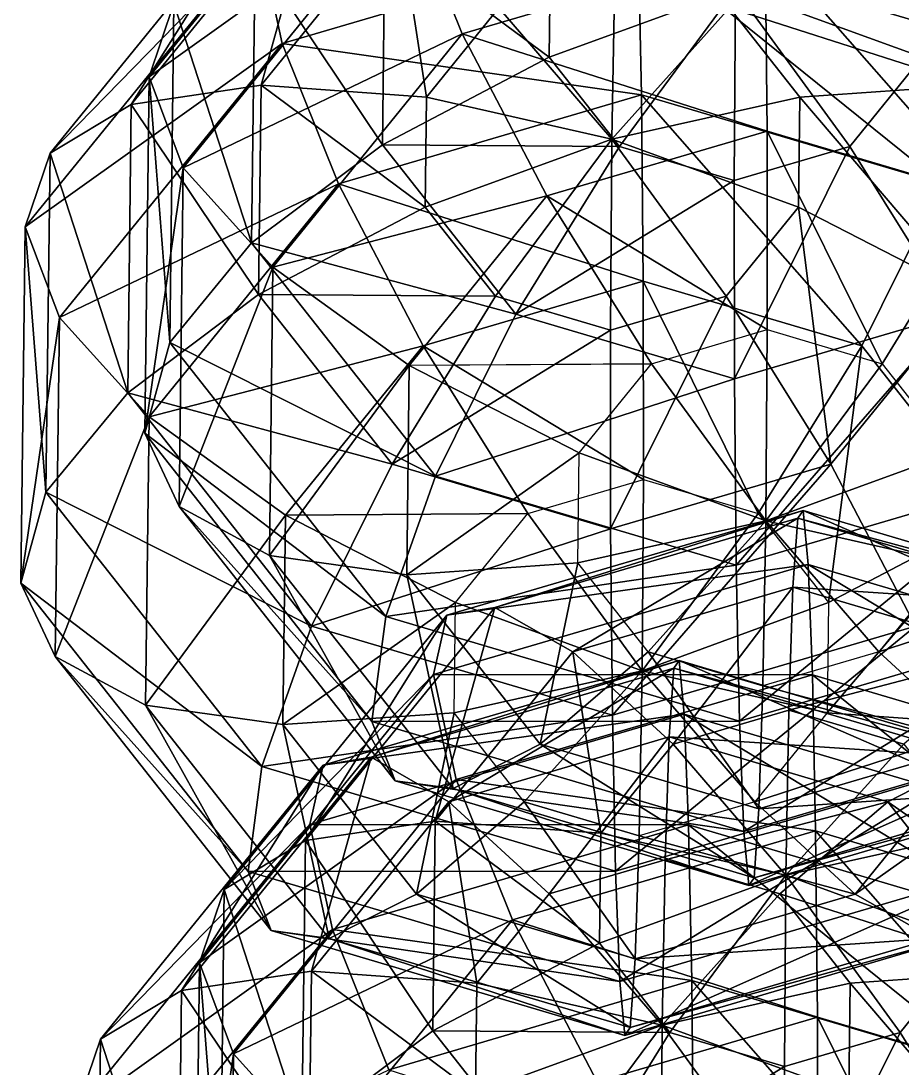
# Model space of a CAD drawing. Header units: metres. Extents: x -232 to 136, y -204 to 253.
# Drawn here: x -230.93 to -189.31, y 10.53 to 60.01 of the extents above; entities that cross this region are included whole.
import ezdxf

# ---------------------------------------------------------------- set-up
doc = ezdxf.new("R2010")
doc.units = ezdxf.units.M

msp = doc.modelspace()

# ---------------------------------------------------------------- linework, layer by layer
for points in [[(-213.81984, 70.989456, -397.92072), (-223.70802, 60.836445, -412.5557), (-224.87863, 57.36731, -403.91318), (-224.87852, 57.36741, -403.9131)], [(-212.74973, 66.0295, -390.02438), (-213.81984, 70.989456, -397.92072), (-224.87863, 57.36731, -403.91318), (-224.87852, 57.36741, -403.9131)], [(-181.56297, 59.397522, -384.68738), (-179.2202, 66.0295, -390.9024), (-195.92525, 70.978035, -388.18286), (-195.92514, 70.978134, -388.18277)], [(-181.56297, 59.397522, -384.68738), (-195.92525, 70.978035, -388.18286), (-195.77313, 63.606995, -382.37402), (-195.77303, 63.607094, -382.37393)], [(-185.0706, 58.947105, -614.32043), (-184.41522, 63.90706, -622.26196), (-201.97993, 69.11025, -619.40247), (-201.97983, 69.11035, -619.40234)], [(-185.0706, 58.947105, -614.32043), (-201.97993, 69.11025, -619.40247), (-201.77565, 63.895638, -611.6009), (-201.77554, 63.895737, -611.60077)], [(-216.77368, 67.08004, -639.3751), (-219.59073, 56.97558, -651.272), (-225.72043, 56.059494, -644.22314), (-225.72032, 56.059593, -644.223)], [(-219.0409, 66.70948, -630.27454), (-216.77368, 67.08004, -639.3751), (-225.72043, 56.059494, -644.22314), (-225.72032, 56.059593, -644.223)], [(-216.77368, 67.08004, -639.3751), (-213.09053, 64.982475, -647.7497), (-219.59073, 56.97558, -651.272), (-219.59062, 56.975677, -651.27185)], [(-179.571, 56.05949, -645.43164), (-192.36815, 64.982475, -648.2923), (-188.25177, 67.08004, -640.122), (-188.25166, 67.08014, -640.1219)], [(-219.0409, 66.70948, -630.27454), (-225.72043, 56.059494, -644.22314), (-229.55843, 53.754047, -635.97375), (-229.55832, 53.754147, -635.97363)], [(-219.67024, 63.90706, -621.33875), (-219.0409, 66.70948, -630.27454), (-229.55843, 53.754047, -635.97375), (-229.55832, 53.754147, -635.97363)], [(-212.74973, 66.0295, -390.02438), (-224.87863, 57.36731, -403.91318), (-223.26726, 53.07407, -395.72357), (-223.26715, 53.07417, -395.72348)], [(-210.08488, 59.397522, -383.9405), (-212.74973, 66.0295, -390.02438), (-223.26726, 53.07407, -395.72357), (-223.26715, 53.07417, -395.72348)], [(-195.77313, 63.606995, -382.37402), (-212.74973, 66.0295, -390.02438), (-210.08488, 59.397522, -383.9405), (-210.08478, 59.39762, -383.9404)], [(-213.09053, 64.982475, -647.7497), (-211.76935, 56.41263, -656.4302), (-219.59073, 56.97558, -651.272), (-219.59062, 56.975677, -651.27185)], [(-213.09053, 64.982475, -647.7497), (-208.35199, 60.6221, -654.5784), (-211.76935, 56.41263, -656.4302), (-211.76924, 56.412727, -656.43005)], [(-186.0612, 56.975574, -652.14996), (-197.45758, 60.6221, -654.8637), (-192.36815, 64.982475, -648.2923), (-192.36804, 64.982574, -648.2922)], [(-179.571, 56.05949, -645.43164), (-186.0612, 56.975574, -652.14996), (-192.36815, 64.982475, -648.2923), (-192.36804, 64.982574, -648.2922)], [(-219.67024, 63.90706, -621.33875), (-229.55843, 53.754047, -635.97375), (-230.72903, 50.284912, -627.33124), (-230.72893, 50.28501, -627.3311)], [(-218.60013, 58.947105, -613.44244), (-219.67024, 63.90706, -621.33875), (-230.72903, 50.284912, -627.33124), (-230.72893, 50.28501, -627.3311)], [(-219.87003, 63.14189, -420.8051), (-213.74033, 64.057976, -427.85394), (-213.85976, 54.160904, -432.41498), (-213.85965, 54.161003, -432.4149)], [(-201.77565, 63.895638, -611.6009), (-219.67024, 63.90706, -621.33875), (-218.60013, 58.947105, -613.44244), (-218.60002, 58.947205, -613.4423)], [(-201.62354, 56.524597, -605.79205), (-201.77565, 63.895638, -611.6009), (-218.60013, 58.947105, -613.44244), (-218.60002, 58.947205, -613.4423)], [(-213.74033, 64.057976, -427.85394), (-205.98174, 58.291824, -435.41003), (-213.85976, 54.160904, -432.41498), (-213.85965, 54.161003, -432.4149)], [(-213.74033, 64.057976, -427.85394), (-205.91895, 63.495026, -433.01218), (-205.98174, 58.291824, -435.41003), (-205.98163, 58.291924, -435.40994)], [(-187.41338, 52.315125, -608.1054), (-185.0706, 58.947105, -614.32043), (-201.77565, 63.895638, -611.6009), (-201.77554, 63.895737, -611.60077)], [(-187.41338, 52.315125, -608.1054), (-201.77565, 63.895638, -611.6009), (-201.62354, 56.524597, -605.79205), (-201.62343, 56.524696, -605.79193)], [(-195.6881, 54.801067, -379.12643), (-195.77313, 63.606995, -382.37402), (-210.08488, 59.397522, -383.9405), (-210.08478, 59.39762, -383.9404)], [(-205.91895, 63.495026, -433.01218), (-197.1715, 61.508144, -435.77487), (-205.98174, 58.291824, -435.41003), (-205.98163, 58.291924, -435.40994)], [(-188.35422, 58.291824, -435.87164), (-197.1715, 61.508144, -435.77487), (-188.29143, 63.495026, -433.47375), (-188.29132, 63.495125, -433.47366)], [(-185.36382, 51.742706, -380.8072), (-181.56297, 59.397522, -384.68738), (-195.77313, 63.606995, -382.37402), (-195.77303, 63.607094, -382.37393)], [(-185.36382, 51.742706, -380.8072), (-195.77313, 63.606995, -382.37402), (-195.6881, 54.801067, -379.12643), (-195.68799, 54.801167, -379.12634)], [(-223.70802, 60.836445, -412.5557), (-219.87003, 63.14189, -420.8051), (-220.03442, 49.519737, -427.08286), (-220.03432, 49.519836, -427.08276)], [(-219.87003, 63.14189, -420.8051), (-213.85976, 54.160904, -432.41498), (-220.03442, 49.519737, -427.08286), (-220.03432, 49.519836, -427.08276)], [(-202.88539, 62.229977, -653.9801), (-203.0219, 54.425747, -659.19293), (-208.35199, 60.6221, -654.5784), (-208.35188, 60.6222, -654.5783)], [(-197.45758, 60.6221, -654.8637), (-203.0219, 54.425747, -659.19293), (-202.88539, 62.229977, -653.9801), (-202.88528, 62.230076, -653.98)], [(-205.98174, 58.291824, -435.41003), (-197.1715, 61.508144, -435.77487), (-202.66599, 54.08235, -437.43814), (-202.66588, 54.08245, -437.43805)], [(-202.66599, 54.08235, -437.43814), (-197.1715, 61.508144, -435.77487), (-197.23817, 52.474476, -438.32178), (-197.23807, 52.474575, -438.3217)], [(-197.23817, 52.474476, -438.32178), (-197.1715, 61.508144, -435.77487), (-191.77158, 54.08235, -437.72342), (-191.77147, 54.08245, -437.72333)], [(-191.77158, 54.08235, -437.72342), (-197.1715, 61.508144, -435.77487), (-188.35422, 58.291824, -435.87164), (-188.35411, 58.291924, -435.87155)], [(-224.87863, 57.36731, -403.91318), (-223.70802, 60.836445, -412.5557), (-223.90128, 44.822643, -419.93564), (-223.90117, 44.822742, -419.93555)], [(-223.70802, 60.836445, -412.5557), (-220.03442, 49.519737, -427.08286), (-223.90128, 44.822643, -419.93564), (-223.90117, 44.822742, -419.93555)], [(-208.35199, 60.6221, -654.5784), (-203.0219, 54.425747, -659.19293), (-211.76935, 56.41263, -656.4302), (-211.76924, 56.412727, -656.43005)], [(-194.14183, 56.41263, -656.8918), (-203.0219, 54.425747, -659.19293), (-197.45758, 60.6221, -654.8637), (-197.45747, 60.6222, -654.8636)], [(-186.0612, 56.975574, -652.14996), (-194.14183, 56.41263, -656.8918), (-197.45758, 60.6221, -654.8637), (-197.45747, 60.6222, -654.8636)], [(-210.08488, 59.397522, -383.9405), (-223.26726, 53.07407, -395.72357), (-219.03165, 48.376976, -388.7885), (-219.03154, 48.377075, -388.78842)], [(-206.0862, 51.742706, -380.26456), (-210.08488, 59.397522, -383.9405), (-219.03165, 48.376976, -388.7885), (-219.03154, 48.377075, -388.78842)], [(-195.6881, 54.801067, -379.12643), (-210.08488, 59.397522, -383.9405), (-206.0862, 51.742706, -380.26456), (-206.08609, 51.742805, -380.26447)], [(-218.60013, 58.947105, -613.44244), (-230.72903, 50.284912, -627.33124), (-229.11766, 45.991673, -619.1416), (-229.11755, 45.99177, -619.1415)], [(-215.93529, 52.315125, -607.3585), (-218.60013, 58.947105, -613.44244), (-229.11766, 45.991673, -619.1416), (-229.11755, 45.99177, -619.1415)], [(-201.62354, 56.524597, -605.79205), (-218.60013, 58.947105, -613.44244), (-215.93529, 52.315125, -607.3585), (-215.93518, 52.315224, -607.3584)], [(-213.85976, 54.160904, -432.41498), (-205.98174, 58.291824, -435.41003), (-202.66599, 54.08235, -437.43814), (-202.66588, 54.08245, -437.43805)], [(-186.83043, 46.154007, -436.81528), (-191.77158, 54.08235, -437.72342), (-188.35422, 58.291824, -435.87164), (-188.35411, 58.291924, -435.87155)], [(-225.72043, 56.059494, -644.22314), (-219.59073, 56.97558, -651.272), (-219.71016, 47.078506, -655.833), (-219.71005, 47.078606, -655.8329)], [(-224.87863, 57.36731, -403.91318), (-223.90128, 44.822643, -419.93564), (-225.08183, 40.529404, -411.6729), (-225.08173, 40.529503, -411.67282)], [(-223.26726, 53.07407, -395.72357), (-224.87863, 57.36731, -403.91318), (-225.08183, 40.529404, -411.6729), (-225.08173, 40.529503, -411.67282)], [(-219.59073, 56.97558, -651.272), (-211.83214, 51.209427, -658.82806), (-219.71016, 47.078506, -655.833), (-219.71005, 47.078606, -655.8329)], [(-219.59073, 56.97558, -651.272), (-211.76935, 56.41263, -656.4302), (-211.83214, 51.209427, -658.82806), (-211.83203, 51.209526, -658.82794)], [(-186.18063, 47.078506, -656.711), (-194.14183, 56.41263, -656.8918), (-186.0612, 56.975574, -652.14996), (-186.0611, 56.975674, -652.14984)], [(-201.5385, 47.71867, -602.5445), (-201.62354, 56.524597, -605.79205), (-215.93529, 52.315125, -607.3585), (-215.93518, 52.315224, -607.3584)], [(-211.76935, 56.41263, -656.4302), (-203.0219, 54.425747, -659.19293), (-211.83214, 51.209427, -658.82806), (-211.83203, 51.209526, -658.82794)], [(-194.20462, 51.209427, -659.2897), (-203.0219, 54.425747, -659.19293), (-194.14183, 56.41263, -656.8918), (-194.14172, 56.412727, -656.89166)], [(-191.21422, 44.66031, -604.2252), (-187.41338, 52.315125, -608.1054), (-201.62354, 56.524597, -605.79205), (-201.62343, 56.524696, -605.79193)], [(-191.21422, 44.66031, -604.2252), (-201.62354, 56.524597, -605.79205), (-201.5385, 47.71867, -602.5445), (-201.53839, 47.71877, -602.5444)], [(-186.18063, 47.078506, -656.711), (-194.20462, 51.209427, -659.2897), (-194.14183, 56.41263, -656.8918), (-194.14172, 56.412727, -656.89166)], [(-229.55843, 53.754047, -635.97375), (-225.72043, 56.059494, -644.22314), (-225.88483, 42.43734, -650.5009), (-225.88472, 42.43744, -650.5008)], [(-225.72043, 56.059494, -644.22314), (-219.71016, 47.078506, -655.833), (-225.88483, 42.43734, -650.5009), (-225.88472, 42.43744, -650.5008)], [(-195.67845, 45.42224, -378.7581), (-195.6881, 54.801067, -379.12643), (-206.0862, 51.742706, -380.26456), (-206.08609, 51.742805, -380.26447)], [(-190.25066, 43.814365, -379.6417), (-185.36382, 51.742706, -380.8072), (-195.6881, 54.801067, -379.12643), (-195.68799, 54.801167, -379.12634)], [(-190.25066, 43.814365, -379.6417), (-195.6881, 54.801067, -379.12643), (-195.67845, 45.42224, -378.7581), (-195.67834, 45.42234, -378.758)], [(-220.03442, 49.519737, -427.08286), (-213.85976, 54.160904, -432.41498), (-207.55283, 46.154007, -436.27264), (-207.55272, 46.154106, -436.27255)], [(-213.85976, 54.160904, -432.41498), (-202.66599, 54.08235, -437.43814), (-207.55283, 46.154007, -436.27264), (-207.55272, 46.154106, -436.27255)], [(-211.83214, 51.209427, -658.82806), (-203.0219, 54.425747, -659.19293), (-208.51639, 46.999954, -660.85614), (-208.51628, 47.000053, -660.856)], [(-208.51639, 46.999954, -660.85614), (-203.0219, 54.425747, -659.19293), (-203.08858, 45.39208, -661.7398), (-203.08847, 45.392178, -661.7397)], [(-207.55283, 46.154007, -436.27264), (-202.66599, 54.08235, -437.43814), (-197.23817, 52.474476, -438.32178), (-197.23807, 52.474575, -438.3217)], [(-203.08858, 45.39208, -661.7398), (-203.0219, 54.425747, -659.19293), (-197.62198, 46.999954, -661.1414), (-197.62187, 47.000053, -661.1413)], [(-197.62198, 46.999954, -661.1414), (-203.0219, 54.425747, -659.19293), (-194.20462, 51.209427, -659.2897), (-194.20451, 51.209526, -659.28955)], [(-197.22853, 43.095646, -437.9534), (-197.23817, 52.474476, -438.32178), (-191.77158, 54.08235, -437.72342), (-191.77147, 54.08245, -437.72333)], [(-197.22853, 43.095646, -437.9534), (-191.77158, 54.08235, -437.72342), (-186.83043, 46.154007, -436.81528), (-186.83032, 46.154106, -436.8152)], [(-230.72903, 50.284912, -627.33124), (-229.55843, 53.754047, -635.97375), (-229.75168, 37.740246, -643.35364), (-229.75157, 37.740345, -643.3535)], [(-229.55843, 53.754047, -635.97375), (-225.88483, 42.43734, -650.5009), (-229.75168, 37.740246, -643.35364), (-229.75157, 37.740345, -643.3535)], [(-223.26726, 53.07407, -395.72357), (-225.08183, 40.529404, -411.6729), (-223.46051, 37.060272, -403.1035), (-223.4604, 37.06037, -403.1034)], [(-219.03165, 48.376976, -388.7885), (-223.26726, 53.07407, -395.72357), (-223.46051, 37.060272, -403.1035), (-223.4604, 37.06037, -403.1034)], [(-207.55283, 46.154007, -436.27264), (-197.23817, 52.474476, -438.32178), (-197.22853, 43.095646, -437.9534), (-197.22842, 43.095745, -437.9533)], [(-215.93529, 52.315125, -607.3585), (-229.11766, 45.991673, -619.1416), (-224.88205, 41.29458, -612.20654), (-224.88194, 41.294678, -612.2064)], [(-211.9366, 44.66031, -603.6826), (-215.93529, 52.315125, -607.3585), (-224.88205, 41.29458, -612.20654), (-224.88194, 41.294678, -612.2064)], [(-201.5385, 47.71867, -602.5445), (-215.93529, 52.315125, -607.3585), (-211.9366, 44.66031, -603.6826), (-211.9365, 44.660408, -603.6825)], [(-184.90727, 36.65341, -608.0829), (-187.41338, 52.315125, -608.1054), (-191.21422, 44.66031, -604.2252), (-191.21411, 44.660408, -604.2251)], [(-206.0862, 51.742706, -380.26456), (-219.03165, 48.376976, -388.7885), (-212.58638, 43.73581, -383.78683), (-212.58627, 43.73591, -383.78674)], [(-201.14505, 43.814365, -379.3564), (-206.0862, 51.742706, -380.26456), (-212.58638, 43.73581, -383.78683), (-212.58627, 43.73591, -383.78674)], [(-195.67845, 45.42224, -378.7581), (-206.0862, 51.742706, -380.26456), (-201.14505, 43.814365, -379.3564), (-201.14494, 43.814465, -379.35632)], [(-186.93489, 39.60489, -381.6698), (-185.36382, 51.742706, -380.8072), (-190.25066, 43.814365, -379.6417), (-190.25055, 43.814465, -379.6416)], [(-219.71016, 47.078506, -655.833), (-211.83214, 51.209427, -658.82806), (-208.51639, 46.999954, -660.85614), (-208.51628, 47.000053, -660.856)], [(-192.68083, 39.07161, -660.2333), (-197.62198, 46.999954, -661.1414), (-194.20462, 51.209427, -659.2897), (-194.20451, 51.209526, -659.28955)], [(-192.68083, 39.07161, -660.2333), (-194.20462, 51.209427, -659.2897), (-186.18063, 47.078506, -656.711), (-186.18053, 47.078606, -656.7109)], [(-230.72903, 50.284912, -627.33124), (-229.75168, 37.740246, -643.35364), (-230.93224, 33.447006, -635.09094), (-230.93213, 33.447105, -635.0908)], [(-229.11766, 45.991673, -619.1416), (-230.72903, 50.284912, -627.33124), (-230.93224, 33.447006, -635.09094), (-230.93213, 33.447105, -635.0908)], [(-223.90128, 44.822643, -419.93564), (-220.03442, 49.519737, -427.08286), (-211.35365, 38.49919, -432.39246), (-211.35355, 38.49929, -432.39236)], [(-220.03442, 49.519737, -427.08286), (-207.55283, 46.154007, -436.27264), (-211.35365, 38.49919, -432.39246), (-211.35355, 38.49929, -432.39236)], [(-219.03165, 48.376976, -388.7885), (-223.46051, 37.060272, -403.1035), (-219.19603, 34.75482, -395.06625), (-219.19592, 34.75492, -395.06616)], [(-212.58638, 43.73581, -383.78683), (-219.03165, 48.376976, -388.7885), (-219.19603, 34.75482, -395.06625), (-219.19592, 34.75492, -395.06616)], [(-201.52885, 38.339844, -602.1761), (-201.5385, 47.71867, -602.5445), (-211.9366, 44.66031, -603.6826), (-211.9365, 44.660408, -603.6825)], [(-196.10106, 36.731968, -603.05975), (-191.21422, 44.66031, -604.2252), (-201.5385, 47.71867, -602.5445), (-201.53839, 47.71877, -602.5444)], [(-196.10106, 36.731968, -603.05975), (-201.5385, 47.71867, -602.5445), (-201.52885, 38.339844, -602.1761), (-201.52875, 38.339943, -602.17596)], [(-225.88483, 42.43734, -650.5009), (-219.71016, 47.078506, -655.833), (-213.40323, 39.07161, -659.6907), (-213.40312, 39.07171, -659.69055)], [(-219.71016, 47.078506, -655.833), (-208.51639, 46.999954, -660.85614), (-213.40323, 39.07161, -659.6907), (-213.40312, 39.07171, -659.69055)], [(-188.68213, 31.416794, -656.5574), (-192.68083, 39.07161, -660.2333), (-186.18063, 47.078506, -656.711), (-186.18053, 47.078606, -656.7109)], [(-213.40323, 39.07161, -659.6907), (-208.51639, 46.999954, -660.85614), (-203.08858, 45.39208, -661.7398), (-203.08847, 45.392178, -661.7397)], [(-203.07893, 36.01325, -661.3714), (-203.08858, 45.39208, -661.7398), (-197.62198, 46.999954, -661.1414), (-197.62187, 47.000053, -661.1413)], [(-203.07893, 36.01325, -661.3714), (-197.62198, 46.999954, -661.1414), (-192.68083, 39.07161, -660.2333), (-192.68073, 39.07171, -660.23315)], [(-211.35365, 38.49919, -432.39246), (-207.55283, 46.154007, -436.27264), (-197.22853, 43.095646, -437.9534), (-197.22842, 43.095745, -437.9533)], [(-197.22853, 43.095646, -437.9534), (-197.22853, 43.095646, -437.9534), (-207.55283, 46.154007, -436.27264), (-207.55272, 46.154106, -436.27255)], [(-197.1435, 34.28972, -434.7058), (-197.22853, 43.095646, -437.9534), (-186.83043, 46.154007, -436.81528), (-186.83032, 46.154106, -436.8152)], [(-197.1435, 34.28972, -434.7058), (-186.83043, 46.154007, -436.81528), (-182.83173, 38.49919, -433.13934), (-182.83162, 38.49929, -433.13925)], [(-229.11766, 45.991673, -619.1416), (-230.93224, 33.447006, -635.09094), (-229.31091, 29.977873, -626.52155), (-229.3108, 29.977972, -626.5214)], [(-224.88205, 41.29458, -612.20654), (-229.11766, 45.991673, -619.1416), (-229.31091, 29.977873, -626.52155), (-229.3108, 29.977972, -626.5214)], [(-213.40323, 39.07161, -659.6907), (-203.08858, 45.39208, -661.7398), (-203.07893, 36.01325, -661.3714), (-203.07883, 36.013348, -661.3713)], [(-195.67845, 45.42224, -378.7581), (-195.74513, 36.38857, -381.30496), (-201.14505, 43.814365, -379.3564), (-201.14494, 43.814465, -379.35632)], [(-190.25066, 43.814365, -379.6417), (-195.74513, 36.38857, -381.30496), (-195.67845, 45.42224, -378.7581), (-195.67834, 45.42234, -378.758)], [(-225.08183, 40.529404, -411.6729), (-223.90128, 44.822643, -419.93564), (-213.69643, 31.867214, -426.17743), (-213.69632, 31.867313, -426.17734)], [(-211.9366, 44.66031, -603.6826), (-224.88205, 41.29458, -612.20654), (-218.43678, 36.65341, -607.2049), (-218.43668, 36.65351, -607.2048)], [(-223.90128, 44.822643, -419.93564), (-211.35365, 38.49919, -432.39246), (-213.69643, 31.867214, -426.17743), (-213.69632, 31.867313, -426.17734)], [(-206.99545, 36.731968, -602.7745), (-211.9366, 44.66031, -603.6826), (-218.43678, 36.65341, -607.2049), (-218.43668, 36.65351, -607.2048)], [(-201.52885, 38.339844, -602.1761), (-211.9366, 44.66031, -603.6826), (-206.99545, 36.731968, -602.7745), (-206.99535, 36.732067, -602.77435)], [(-192.7853, 32.52249, -605.0878), (-191.21422, 44.66031, -604.2252), (-196.10106, 36.731968, -603.05975), (-196.10095, 36.732067, -603.05963)], [(-192.7853, 32.52249, -605.0878), (-184.90727, 36.65341, -608.0829), (-191.21422, 44.66031, -604.2252), (-191.21411, 44.660408, -604.2251)], [(-212.58638, 43.73581, -383.78683), (-219.19603, 34.75482, -395.06625), (-212.70583, 33.838737, -388.3479), (-212.70572, 33.838837, -388.3478)], [(-204.56241, 39.60489, -381.2082), (-212.58638, 43.73581, -383.78683), (-212.70583, 33.838737, -388.3479), (-212.70572, 33.838837, -388.3478)], [(-201.14505, 43.814365, -379.3564), (-212.58638, 43.73581, -383.78683), (-204.56241, 39.60489, -381.2082), (-204.5623, 39.60499, -381.2081)], [(-201.14505, 43.814365, -379.3564), (-195.74513, 36.38857, -381.30496), (-204.56241, 39.60489, -381.2082), (-204.5623, 39.60499, -381.2081)], [(-186.93489, 39.60489, -381.6698), (-195.74513, 36.38857, -381.30496), (-190.25066, 43.814365, -379.6417), (-190.25055, 43.814465, -379.6416)], [(-211.35365, 38.49919, -432.39246), (-197.22853, 43.095646, -437.9534), (-197.1435, 34.28972, -434.7058), (-197.14339, 34.289818, -434.70572)], [(-229.75168, 37.740246, -643.35364), (-225.88483, 42.43734, -650.5009), (-217.20406, 31.416796, -655.8105), (-217.20395, 31.416895, -655.81036)], [(-225.88483, 42.43734, -650.5009), (-213.40323, 39.07161, -659.6907), (-217.20406, 31.416796, -655.8105), (-217.20395, 31.416895, -655.81036)], [(-224.88205, 41.29458, -612.20654), (-229.31091, 29.977873, -626.52155), (-225.04643, 27.672424, -618.48425), (-225.04633, 27.672523, -618.48413)], [(-218.43678, 36.65341, -607.2049), (-224.88205, 41.29458, -612.20654), (-225.04643, 27.672424, -618.48425), (-225.04633, 27.672523, -618.48413)], [(-225.08183, 40.529404, -411.6729), (-213.69643, 31.867214, -426.17743), (-214.3518, 26.90726, -418.23593), (-214.3517, 26.90736, -418.23584)], [(-223.46051, 37.060272, -403.1035), (-225.08183, 40.529404, -411.6729), (-214.3518, 26.90726, -418.23593), (-214.3517, 26.90736, -418.23584)], [(-204.56241, 39.60489, -381.2082), (-212.70583, 33.838737, -388.3479), (-204.6252, 34.401688, -383.60608), (-204.62509, 34.401787, -383.606)], [(-204.56241, 39.60489, -381.2082), (-195.74513, 36.38857, -381.30496), (-204.6252, 34.401688, -383.60608), (-204.62509, 34.401787, -383.606)], [(-186.99768, 34.40169, -384.06766), (-195.74513, 36.38857, -381.30496), (-186.93489, 39.60489, -381.6698), (-186.93478, 39.60499, -381.6697)], [(-217.20406, 31.416796, -655.8105), (-213.40323, 39.07161, -659.6907), (-203.07893, 36.01325, -661.3714), (-203.07883, 36.013348, -661.3713)], [(-203.07893, 36.01325, -661.3714), (-203.07893, 36.01325, -661.3714), (-213.40323, 39.07161, -659.6907), (-213.40312, 39.07171, -659.69055)], [(-202.9939, 27.20732, -658.12384), (-203.07893, 36.01325, -661.3714), (-192.68083, 39.07161, -660.2333), (-192.68073, 39.07171, -660.23315)], [(-202.9939, 27.20732, -658.12384), (-192.68083, 39.07161, -660.2333), (-188.68213, 31.416794, -656.5574), (-188.68202, 31.416893, -656.55725)], [(-213.69643, 31.867214, -426.17743), (-211.35365, 38.49919, -432.39246), (-197.1435, 34.28972, -434.7058), (-197.14339, 34.289818, -434.70572)], [(-197.1435, 34.28972, -434.7058), (-197.1435, 34.28972, -434.7058), (-211.35365, 38.49919, -432.39246), (-211.35355, 38.49929, -432.39236)], [(-201.52885, 38.339844, -602.1761), (-201.59554, 29.306171, -604.72296), (-206.99545, 36.731968, -602.7745), (-206.99535, 36.732067, -602.77435)], [(-196.10106, 36.731968, -603.05975), (-201.59554, 29.306171, -604.72296), (-201.52885, 38.339844, -602.1761), (-201.52875, 38.339943, -602.17596)], [(-196.99138, 26.918678, -428.89697), (-197.1435, 34.28972, -434.7058), (-182.83173, 38.49919, -433.13934), (-182.83162, 38.49929, -433.13925)], [(-196.99138, 26.918678, -428.89697), (-182.83173, 38.49919, -433.13934), (-180.1669, 31.867212, -427.05545), (-180.1668, 31.867311, -427.05536)], [(-230.93224, 33.447006, -635.09094), (-229.75168, 37.740246, -643.35364), (-219.54683, 24.784817, -649.59546), (-219.54672, 24.784916, -649.59534)], [(-229.75168, 37.740246, -643.35364), (-217.20406, 31.416796, -655.8105), (-219.54683, 24.784817, -649.59546), (-219.54672, 24.784916, -649.59534)], [(-218.43678, 36.65341, -607.2049), (-225.04643, 27.672424, -618.48425), (-218.55623, 26.75634, -611.7659), (-218.55612, 26.75644, -611.7658)], [(-223.46051, 37.060272, -403.1035), (-214.3518, 26.90726, -418.23593), (-213.25566, 24.10484, -409.3453), (-213.25555, 24.104939, -409.3452)], [(-219.19603, 34.75482, -395.06625), (-223.46051, 37.060272, -403.1035), (-213.25566, 24.10484, -409.3453), (-213.25555, 24.104939, -409.3452)], [(-210.41281, 32.52249, -604.6262), (-218.43678, 36.65341, -607.2049), (-218.55623, 26.75634, -611.7659), (-218.55612, 26.75644, -611.7658)], [(-206.99545, 36.731968, -602.7745), (-218.43678, 36.65341, -607.2049), (-210.41281, 32.52249, -604.6262), (-210.4127, 32.52259, -604.6261)], [(-193.98877, 36.87445, -314.2318), (-208.54604, 32.29648, -325.17392), (-210.81325, 31.925919, -316.07333), (-210.81314, 31.926018, -316.07324)], [(-193.75229, 34.32669, -305.20123), (-193.98877, 36.87445, -314.2318), (-210.81325, 31.925919, -316.07333), (-210.81314, 31.926018, -316.07324)], [(-206.99545, 36.731968, -602.7745), (-201.59554, 29.306171, -604.72296), (-210.41281, 32.52249, -604.6262), (-210.4127, 32.52259, -604.6261)], [(-193.98877, 36.87445, -314.2318), (-194.23428, 36.50595, -323.60742), (-208.54604, 32.29648, -325.17392), (-208.54593, 32.296577, -325.17383)], [(-192.7853, 32.52249, -605.0878), (-201.59554, 29.306171, -604.72296), (-196.10106, 36.731968, -603.05975), (-196.10095, 36.732067, -603.05963)], [(-177.28372, 31.925919, -316.95132), (-194.23428, 36.50595, -323.60742), (-193.98877, 36.87445, -314.2318), (-193.98866, 36.87455, -314.23172)], [(-176.18758, 29.123497, -308.0607), (-177.28372, 31.925919, -316.95132), (-193.98877, 36.87445, -314.2318), (-193.98866, 36.87455, -314.23172)], [(-176.18758, 29.123497, -308.0607), (-193.98877, 36.87445, -314.2318), (-193.75229, 34.32669, -305.20123), (-193.75218, 34.32679, -305.20114)], [(-192.84808, 27.319294, -607.4857), (-185.0267, 26.756344, -612.6439), (-184.90727, 36.65341, -608.0829), (-184.90717, 36.65351, -608.08276)], [(-192.84808, 27.319294, -607.4857), (-184.90727, 36.65341, -608.0829), (-192.7853, 32.52249, -605.0878), (-192.78519, 32.52259, -605.0877)], [(-194.23428, 36.50595, -323.60742), (-204.86288, 30.198914, -333.54846), (-208.54604, 32.29648, -325.17392), (-208.54593, 32.296577, -325.17383)], [(-194.23428, 36.50595, -323.60742), (-194.46478, 33.257275, -332.41034), (-204.86288, 30.198914, -333.54846), (-204.86278, 30.199013, -333.54837)], [(-204.6252, 34.401688, -383.60608), (-195.74513, 36.38857, -381.30496), (-201.30945, 30.192215, -385.63416), (-201.30934, 30.192314, -385.63406)], [(-201.30945, 30.192215, -385.63416), (-195.74513, 36.38857, -381.30496), (-195.88164, 28.58434, -386.5178), (-195.88153, 28.584438, -386.5177)], [(-195.88164, 28.58434, -386.5178), (-195.74513, 36.38857, -381.30496), (-190.41504, 30.192215, -385.91943), (-190.41493, 30.192314, -385.91934)], [(-190.41504, 30.192215, -385.91943), (-195.74513, 36.38857, -381.30496), (-186.99768, 34.40169, -384.06766), (-186.99757, 34.40179, -384.06757)], [(-180.02412, 32.29648, -325.92078), (-194.46478, 33.257275, -332.41034), (-194.23428, 36.50595, -323.60742), (-194.23418, 36.50605, -323.60733)], [(-177.28372, 31.925919, -316.95132), (-180.02412, 32.29648, -325.92078), (-194.23428, 36.50595, -323.60742), (-194.23418, 36.50605, -323.60733)], [(-217.20406, 31.416796, -655.8105), (-203.07893, 36.01325, -661.3714), (-202.9939, 27.20732, -658.12384), (-202.99379, 27.207418, -658.1237)], [(-219.19603, 34.75482, -395.06625), (-213.25566, 24.10484, -409.3453), (-210.51527, 23.734278, -400.37585), (-210.51517, 23.734377, -400.37576)], [(-212.70583, 33.838737, -388.3479), (-219.19603, 34.75482, -395.06625), (-210.51527, 23.734278, -400.37585), (-210.51517, 23.734377, -400.37576)], [(-213.69643, 31.867214, -426.17743), (-197.1435, 34.28972, -434.7058), (-196.99138, 26.918678, -428.89697), (-196.99127, 26.918777, -428.89688)], [(-204.6252, 34.401688, -383.60608), (-212.70583, 33.838737, -388.3479), (-206.39888, 25.831844, -392.20554), (-206.39877, 25.831944, -392.20544)], [(-193.75229, 34.32669, -305.20123), (-210.81325, 31.925919, -316.07333), (-211.4426, 29.123497, -307.1375), (-211.44249, 29.123596, -307.13742)], [(-193.548, 29.112076, -297.39966), (-193.75229, 34.32669, -305.20123), (-211.4426, 29.123497, -307.1375), (-211.44249, 29.123596, -307.13742)], [(-204.6252, 34.401688, -383.60608), (-206.39888, 25.831844, -392.20554), (-201.30945, 30.192215, -385.63416), (-201.30934, 30.192314, -385.63406)], [(-176.84296, 24.163544, -300.1192), (-176.18758, 29.123497, -308.0607), (-193.75229, 34.32669, -305.20123), (-193.75218, 34.32679, -305.20114)], [(-176.84296, 24.163544, -300.1192), (-193.75229, 34.32669, -305.20123), (-193.548, 29.112076, -297.39966), (-193.5479, 29.112175, -297.39957)], [(-190.41504, 30.192215, -385.91943), (-179.1763, 33.83874, -389.2259), (-186.99768, 34.40169, -384.06766), (-186.99757, 34.40179, -384.06757)], [(-212.70583, 33.838737, -388.3479), (-210.51527, 23.734278, -400.37585), (-206.39888, 25.831844, -392.20554), (-206.39877, 25.831944, -392.20544)], [(-190.41504, 30.192215, -385.91943), (-185.6765, 25.831844, -392.74817), (-179.1763, 33.83874, -389.2259), (-179.1762, 33.83884, -389.2258)], [(-230.93224, 33.447006, -635.09094), (-219.54683, 24.784817, -649.59546), (-220.20221, 19.824863, -641.65393), (-220.2021, 19.824963, -641.6538)], [(-229.31091, 29.977873, -626.52155), (-230.93224, 33.447006, -635.09094), (-220.20221, 19.824863, -641.65393), (-220.2021, 19.824963, -641.6538)], [(-194.46478, 33.257275, -332.41034), (-200.12434, 25.838541, -340.3772), (-204.86288, 30.198914, -333.54846), (-204.86278, 30.199013, -333.54837)], [(-194.46478, 33.257275, -332.41034), (-194.65775, 27.446415, -339.77884), (-200.12434, 25.838541, -340.3772), (-200.12424, 25.83864, -340.3771)], [(-184.1405, 30.198914, -334.0911), (-194.65775, 27.446415, -339.77884), (-194.46478, 33.257275, -332.41034), (-194.46468, 33.257374, -332.41025)], [(-180.02412, 32.29648, -325.92078), (-184.1405, 30.198914, -334.0911), (-194.46478, 33.257275, -332.41034), (-194.46468, 33.257374, -332.41025)], [(-210.41281, 32.52249, -604.6262), (-218.55623, 26.75634, -611.7659), (-210.4756, 27.319292, -607.0241), (-210.4755, 27.319391, -607.024)], [(-208.54604, 32.29648, -325.17392), (-211.36308, 22.192017, -337.07074), (-217.49278, 21.275932, -330.0219), (-217.49268, 21.276031, -330.02182)], [(-210.81325, 31.925919, -316.07333), (-208.54604, 32.29648, -325.17392), (-217.49278, 21.275932, -330.0219), (-217.49268, 21.276031, -330.02182)], [(-208.54604, 32.29648, -325.17392), (-204.86288, 30.198914, -333.54846), (-211.36308, 22.192017, -337.07074), (-211.36298, 22.192116, -337.07065)], [(-210.41281, 32.52249, -604.6262), (-201.59554, 29.306171, -604.72296), (-210.4756, 27.319292, -607.0241), (-210.4755, 27.319391, -607.024)], [(-192.84808, 27.319294, -607.4857), (-201.59554, 29.306171, -604.72296), (-192.7853, 32.52249, -605.0878), (-192.78519, 32.52259, -605.0877)], [(-210.81325, 31.925919, -316.07333), (-217.49278, 21.275932, -330.0219), (-221.33078, 18.970486, -321.7725), (-221.33067, 18.970585, -321.7724)], [(-211.4426, 29.123497, -307.1375), (-210.81325, 31.925919, -316.07333), (-221.33078, 18.970486, -321.7725), (-221.33067, 18.970585, -321.7724)], [(-214.3518, 26.90726, -418.23593), (-213.69643, 31.867214, -426.17743), (-196.99138, 26.918678, -428.89697), (-196.99127, 26.918777, -428.89688)], [(-196.99138, 26.918678, -428.89697), (-196.99138, 26.918678, -428.89697), (-213.69643, 31.867214, -426.17743), (-213.69632, 31.867313, -426.17734)], [(-196.7871, 21.704062, -421.0954), (-196.99138, 26.918678, -428.89697), (-180.1669, 31.867212, -427.05545), (-180.1668, 31.867311, -427.05536)], [(-196.7871, 21.704062, -421.0954), (-180.1669, 31.867212, -427.05545), (-179.09679, 26.907259, -419.15912), (-179.09668, 26.907358, -419.15903)], [(-219.54683, 24.784817, -649.59546), (-217.20406, 31.416796, -655.8105), (-202.9939, 27.20732, -658.12384), (-202.99379, 27.207418, -658.1237)], [(-202.9939, 27.20732, -658.12384), (-202.9939, 27.20732, -658.12384), (-217.20406, 31.416796, -655.8105), (-217.20395, 31.416895, -655.81036)], [(-202.84178, 19.83628, -652.315), (-202.9939, 27.20732, -658.12384), (-188.68213, 31.416794, -656.5574), (-188.68202, 31.416893, -656.55725)], [(-202.84178, 19.83628, -652.315), (-188.68213, 31.416794, -656.5574), (-186.0173, 24.784815, -650.47345), (-186.0172, 24.784914, -650.4733)], [(-204.86288, 30.198914, -333.54846), (-203.5417, 21.629066, -342.22897), (-211.36308, 22.192017, -337.07074), (-211.36298, 22.192116, -337.07065)], [(-201.30945, 30.192215, -385.63416), (-206.39888, 25.831844, -392.20554), (-196.0746, 22.77348, -393.8863), (-196.0745, 22.773579, -393.8862)], [(-204.86288, 30.198914, -333.54846), (-200.12434, 25.838541, -340.3772), (-203.5417, 21.629066, -342.22897), (-203.5416, 21.629166, -342.22888)], [(-195.88164, 28.58434, -386.5178), (-195.88164, 28.58434, -386.5178), (-201.30945, 30.192215, -385.63416), (-201.30934, 30.192314, -385.63406)], [(-201.30945, 30.192215, -385.63416), (-196.0746, 22.77348, -393.8863), (-195.88164, 28.58434, -386.5178), (-195.88153, 28.584438, -386.5177)], [(-195.88164, 28.58434, -386.5178), (-185.6765, 25.831844, -392.74817), (-190.41504, 30.192215, -385.91943), (-190.41493, 30.192314, -385.91934)], [(-184.1405, 30.198914, -334.0911), (-189.22995, 25.838541, -340.66248), (-194.65775, 27.446415, -339.77884), (-194.65764, 27.446514, -339.77875)], [(-229.31091, 29.977873, -626.52155), (-220.20221, 19.824863, -641.65393), (-219.10606, 17.022442, -632.7633), (-219.10596, 17.022541, -632.7632)], [(-225.04643, 27.672424, -618.48425), (-229.31091, 29.977873, -626.52155), (-219.10606, 17.022442, -632.7633), (-219.10596, 17.022541, -632.7632)], [(-199.83917, 29.792053, -537.64984), (-214.39644, 25.21408, -548.5919), (-216.66365, 24.843521, -539.49133), (-216.66354, 24.84362, -539.4912)], [(-199.60269, 27.244295, -528.61926), (-199.83917, 29.792053, -537.64984), (-216.66365, 24.843521, -539.49133), (-216.66354, 24.84362, -539.4912)], [(-199.83917, 29.792053, -537.64984), (-200.08469, 29.423555, -547.02545), (-214.39644, 25.21408, -548.5919), (-214.39633, 25.21418, -548.5918)], [(-183.13412, 24.843521, -540.3694), (-200.08469, 29.423555, -547.02545), (-199.83917, 29.792053, -537.64984), (-199.83907, 29.792152, -537.6497)], [(-182.03798, 22.0411, -531.47876), (-183.13412, 24.843521, -540.3694), (-199.83917, 29.792053, -537.64984), (-199.83907, 29.792152, -537.6497)], [(-182.03798, 22.0411, -531.47876), (-199.83917, 29.792053, -537.64984), (-199.60269, 27.244295, -528.61926), (-199.60258, 27.244394, -528.61914)], [(-200.08469, 29.423555, -547.02545), (-210.71329, 23.116516, -556.9665), (-214.39644, 25.21408, -548.5919), (-214.39633, 25.21418, -548.5918)], [(-200.08469, 29.423555, -547.02545), (-200.31519, 26.174877, -555.82837), (-210.71329, 23.116516, -556.9665), (-210.71318, 23.116615, -556.9664)], [(-210.4756, 27.319292, -607.0241), (-201.59554, 29.306171, -604.72296), (-207.15985, 23.109818, -609.0522), (-207.15974, 23.109917, -609.05206)], [(-207.15985, 23.109818, -609.0522), (-201.59554, 29.306171, -604.72296), (-201.73204, 21.501942, -609.9358), (-201.73193, 21.50204, -609.93567)], [(-201.73204, 21.501942, -609.9358), (-201.59554, 29.306171, -604.72296), (-196.26544, 23.109818, -609.33746), (-196.26534, 23.109917, -609.33734)], [(-196.26544, 23.109818, -609.33746), (-201.59554, 29.306171, -604.72296), (-192.84808, 27.319294, -607.4857), (-192.84798, 27.319393, -607.4856)], [(-185.87453, 25.21408, -549.3388), (-200.31519, 26.174877, -555.82837), (-200.08469, 29.423555, -547.02545), (-200.08458, 29.423655, -547.0253)], [(-183.13412, 24.843521, -540.3694), (-185.87453, 25.21408, -549.3388), (-200.08469, 29.423555, -547.02545), (-200.08458, 29.423655, -547.0253)], [(-211.4426, 29.123497, -307.1375), (-221.33078, 18.970486, -321.7725), (-222.50139, 15.501349, -313.12997), (-222.50128, 15.50145, -313.12988)], [(-210.37248, 24.163544, -299.24118), (-211.4426, 29.123497, -307.1375), (-222.50139, 15.501349, -313.12997), (-222.50128, 15.50145, -313.12988)], [(-193.548, 29.112076, -297.39966), (-211.4426, 29.123497, -307.1375), (-210.37248, 24.163544, -299.24118), (-210.37238, 24.163643, -299.2411)], [(-193.39589, 21.741037, -291.59082), (-193.548, 29.112076, -297.39966), (-210.37248, 24.163544, -299.24118), (-210.37238, 24.163643, -299.2411)], [(-179.18573, 17.531563, -293.90417), (-176.84296, 24.163544, -300.1192), (-193.548, 29.112076, -297.39966), (-193.5479, 29.112175, -297.39957)], [(-179.18573, 17.531563, -293.90417), (-193.548, 29.112076, -297.39966), (-193.39589, 21.741037, -291.59082), (-193.39578, 21.741137, -291.59073)], [(-195.88164, 28.58434, -386.5178), (-196.0746, 22.77348, -393.8863), (-185.6765, 25.831844, -392.74817), (-185.67639, 25.831944, -392.74808)], [(-225.04643, 27.672424, -618.48425), (-219.10606, 17.022442, -632.7633), (-216.36568, 16.65188, -623.7939), (-216.36557, 16.65198, -623.79376)], [(-218.55623, 26.75634, -611.7659), (-225.04643, 27.672424, -618.48425), (-216.36568, 16.65188, -623.7939), (-216.36557, 16.65198, -623.79376)], [(-210.4756, 27.319292, -607.0241), (-218.55623, 26.75634, -611.7659), (-212.24928, 18.749447, -615.6236), (-212.24918, 18.749546, -615.6235)], [(-199.60269, 27.244295, -528.61926), (-216.66365, 24.843521, -539.49133), (-217.293, 22.0411, -530.55554), (-217.2929, 22.041199, -530.5554)], [(-199.3984, 22.029678, -520.8177), (-199.60269, 27.244295, -528.61926), (-217.293, 22.0411, -530.55554), (-217.2929, 22.041199, -530.5554)], [(-210.4756, 27.319292, -607.0241), (-212.24928, 18.749447, -615.6236), (-207.15985, 23.109818, -609.0522), (-207.15974, 23.109917, -609.05206)], [(-194.65775, 27.446415, -339.77884), (-194.79425, 19.642185, -344.99167), (-200.12434, 25.838541, -340.3772), (-200.12424, 25.83864, -340.3771)], [(-182.69336, 17.081146, -523.53723), (-182.03798, 22.0411, -531.47876), (-199.60269, 27.244295, -528.61926), (-199.60258, 27.244394, -528.61914)], [(-182.69336, 17.081146, -523.53723), (-199.60269, 27.244295, -528.61926), (-199.3984, 22.029678, -520.8177), (-199.3983, 22.029778, -520.81757)], [(-196.26544, 23.109818, -609.33746), (-185.0267, 26.756344, -612.6439), (-192.84808, 27.319294, -607.4857), (-192.84798, 27.319393, -607.4856)], [(-189.22995, 25.838541, -340.66248), (-194.79425, 19.642185, -344.99167), (-194.65775, 27.446415, -339.77884), (-194.65764, 27.446514, -339.77875)], [(-191.5269, 18.749447, -616.1662), (-187.84375, 16.651878, -624.5408), (-178.897, 27.672428, -619.69275), (-178.8969, 27.672527, -619.6926)], [(-191.5269, 18.749447, -616.1662), (-178.897, 27.672428, -619.69275), (-185.0267, 26.756344, -612.6439), (-185.0266, 26.756443, -612.6438)], [(-219.54683, 24.784817, -649.59546), (-202.9939, 27.20732, -658.12384), (-202.84178, 19.83628, -652.315), (-202.84167, 19.83638, -652.3149)], [(-218.55623, 26.75634, -611.7659), (-216.36568, 16.65188, -623.7939), (-212.24928, 18.749447, -615.6236), (-212.24918, 18.749546, -615.6235)], [(-214.3518, 26.90726, -418.23593), (-196.99138, 26.918678, -428.89697), (-196.7871, 21.704062, -421.0954), (-196.78699, 21.70416, -421.0953)], [(-196.7871, 21.704062, -421.0954), (-196.7871, 21.704062, -421.0954), (-214.3518, 26.90726, -418.23593), (-214.3517, 26.90736, -418.23584)], [(-213.25566, 24.10484, -409.3453), (-214.3518, 26.90726, -418.23593), (-196.7871, 21.704062, -421.0954), (-196.78699, 21.70416, -421.0953)], [(-196.55061, 19.156303, -412.06482), (-196.7871, 21.704062, -421.0954), (-179.09679, 26.907259, -419.15912), (-179.09668, 26.907358, -419.15903)], [(-196.55061, 19.156303, -412.06482), (-179.09679, 26.907259, -419.15912), (-179.72614, 24.104837, -410.2233), (-179.72603, 24.104937, -410.2232)], [(-196.26544, 23.109818, -609.33746), (-191.5269, 18.749447, -616.1662), (-185.0267, 26.756344, -612.6439), (-185.0266, 26.756443, -612.6438)], [(-200.31519, 26.174877, -555.82837), (-205.97475, 18.756144, -563.7952), (-210.71329, 23.116516, -556.9665), (-210.71318, 23.116615, -556.9664)], [(-206.39888, 25.831844, -392.20554), (-210.51527, 23.734278, -400.37585), (-196.3051, 19.524801, -402.6892), (-196.305, 19.5249, -402.68912)], [(-196.0746, 22.77348, -393.8863), (-196.0746, 22.77348, -393.8863), (-206.39888, 25.831844, -392.20554), (-206.39877, 25.831944, -392.20544)], [(-206.39888, 25.831844, -392.20554), (-196.3051, 19.524801, -402.6892), (-196.0746, 22.77348, -393.8863), (-196.0745, 22.773579, -393.8862)], [(-200.31519, 26.174877, -555.82837), (-200.50815, 20.364017, -563.1969), (-205.97475, 18.756144, -563.7952), (-205.97464, 18.756243, -563.7951)], [(-200.12434, 25.838541, -340.3772), (-194.79425, 19.642185, -344.99167), (-203.5417, 21.629066, -342.22897), (-203.5416, 21.629166, -342.22888)], [(-189.9909, 23.116516, -557.5091), (-200.50815, 20.364017, -563.1969), (-200.31519, 26.174877, -555.82837), (-200.31508, 26.174976, -555.82825)], [(-185.87453, 25.21408, -549.3388), (-189.9909, 23.116516, -557.5091), (-200.31519, 26.174877, -555.82837), (-200.31508, 26.174976, -555.82825)], [(-196.0746, 22.77348, -393.8863), (-181.99335, 23.734276, -401.1227), (-185.6765, 25.831844, -392.74817), (-185.67639, 25.831944, -392.74808)], [(-185.91418, 21.629065, -342.69055), (-194.79425, 19.642185, -344.99167), (-189.22995, 25.838541, -340.66248), (-189.22984, 25.83864, -340.66238)], [(-216.66365, 24.843521, -539.49133), (-223.34319, 14.193535, -553.43994), (-227.18118, 11.888087, -545.19055), (-227.18108, 11.888187, -545.1904)], [(-217.293, 22.0411, -530.55554), (-216.66365, 24.843521, -539.49133), (-227.18118, 11.888087, -545.19055), (-227.18108, 11.888187, -545.1904)], [(-214.39644, 25.21408, -548.5919), (-217.21349, 15.109619, -560.4888), (-223.34319, 14.193535, -553.43994), (-223.34308, 14.193635, -553.4398)], [(-216.66365, 24.843521, -539.49133), (-214.39644, 25.21408, -548.5919), (-223.34319, 14.193535, -553.43994), (-223.34308, 14.193635, -553.4398)], [(-220.20221, 19.824863, -641.65393), (-219.54683, 24.784817, -649.59546), (-202.84178, 19.83628, -652.315), (-202.84167, 19.83638, -652.3149)], [(-202.84178, 19.83628, -652.315), (-202.84178, 19.83628, -652.315), (-219.54683, 24.784817, -649.59546), (-219.54672, 24.784916, -649.59534)], [(-214.39644, 25.21408, -548.5919), (-210.71329, 23.116516, -556.9665), (-217.21349, 15.109619, -560.4888), (-217.21338, 15.109719, -560.48865)], [(-202.6375, 14.621664, -644.5134), (-202.84178, 19.83628, -652.315), (-186.0173, 24.784815, -650.47345), (-186.0172, 24.784914, -650.4733)], [(-202.6375, 14.621664, -644.5134), (-186.0173, 24.784815, -650.47345), (-184.94719, 19.824862, -642.57715), (-184.94708, 19.82496, -642.577)], [(-177.19376, 14.193531, -554.64844), (-189.9909, 23.116516, -557.5091), (-185.87453, 25.21408, -549.3388), (-185.87442, 25.21418, -549.3387)], [(-210.37248, 24.163544, -299.24118), (-222.50139, 15.501349, -313.12997), (-220.89001, 11.208111, -304.94037), (-220.88991, 11.208211, -304.94028)], [(-207.70764, 17.531563, -293.1573), (-210.37248, 24.163544, -299.24118), (-220.89001, 11.208111, -304.94037), (-220.88991, 11.208211, -304.94028)], [(-196.55061, 19.156303, -412.06482), (-196.55061, 19.156303, -412.06482), (-213.25566, 24.10484, -409.3453), (-213.25555, 24.104939, -409.3452)], [(-213.25566, 24.10484, -409.3453), (-196.7871, 21.704062, -421.0954), (-196.55061, 19.156303, -412.06482), (-196.5505, 19.156403, -412.06473)], [(-210.51527, 23.734278, -400.37585), (-213.25566, 24.10484, -409.3453), (-196.55061, 19.156303, -412.06482), (-196.5505, 19.156403, -412.06473)], [(-193.39589, 21.741037, -291.59082), (-210.37248, 24.163544, -299.24118), (-207.70764, 17.531563, -293.1573), (-207.70753, 17.531662, -293.1572)], [(-196.3051, 19.524801, -402.6892), (-196.55061, 19.156303, -412.06482), (-179.72614, 24.104837, -410.2233), (-179.72603, 24.104937, -410.2232)], [(-196.3051, 19.524801, -402.6892), (-179.72614, 24.104837, -410.2233), (-181.99335, 23.734276, -401.1227), (-181.99324, 23.734375, -401.12262)], [(-196.3051, 19.524801, -402.6892), (-196.3051, 19.524801, -402.6892), (-210.51527, 23.734278, -400.37585), (-210.51517, 23.734377, -400.37576)], [(-210.51527, 23.734278, -400.37585), (-196.55061, 19.156303, -412.06482), (-196.3051, 19.524801, -402.6892), (-196.305, 19.5249, -402.68912)], [(-196.0746, 22.77348, -393.8863), (-196.3051, 19.524801, -402.6892), (-181.99335, 23.734276, -401.1227), (-181.99324, 23.734375, -401.12262)], [(-210.71329, 23.116516, -556.9665), (-209.3921, 14.546668, -565.647), (-217.21349, 15.109619, -560.4888), (-217.21338, 15.109719, -560.48865)], [(-207.15985, 23.109818, -609.0522), (-212.24928, 18.749447, -615.6236), (-201.925, 15.691082, -617.3043), (-201.9249, 15.691182, -617.3042)], [(-210.71329, 23.116516, -556.9665), (-205.97475, 18.756144, -563.7952), (-209.3921, 14.546668, -565.647), (-209.392, 14.546768, -565.64685)], [(-201.73204, 21.501942, -609.9358), (-201.73204, 21.501942, -609.9358), (-207.15985, 23.109818, -609.0522), (-207.15974, 23.109917, -609.05206)], [(-207.15985, 23.109818, -609.0522), (-201.925, 15.691082, -617.3043), (-201.73204, 21.501942, -609.9358), (-201.73193, 21.50204, -609.93567)], [(-201.73204, 21.501942, -609.9358), (-191.5269, 18.749447, -616.1662), (-196.26544, 23.109818, -609.33746), (-196.26534, 23.109917, -609.33734)], [(-189.9909, 23.116516, -557.5091), (-195.08035, 18.756144, -564.0805), (-200.50815, 20.364017, -563.1969), (-200.50804, 20.364117, -563.1968)], [(-183.68396, 15.109616, -561.36676), (-195.08035, 18.756144, -564.0805), (-189.9909, 23.116516, -557.5091), (-189.9908, 23.116615, -557.509)], [(-177.19376, 14.193531, -554.64844), (-183.68396, 15.109616, -561.36676), (-189.9909, 23.116516, -557.5091), (-189.9908, 23.116615, -557.509)], [(-217.293, 22.0411, -530.55554), (-227.18118, 11.888087, -545.19055), (-228.35179, 8.418952, -536.54803), (-228.35168, 8.419052, -536.5479)], [(-216.22289, 17.081146, -522.65924), (-217.293, 22.0411, -530.55554), (-228.35179, 8.418952, -536.54803), (-228.35168, 8.419052, -536.5479)], [(-217.49278, 21.275932, -330.0219), (-211.36308, 22.192017, -337.07074), (-211.48251, 12.294943, -341.63177), (-211.4824, 12.295043, -341.63168)], [(-199.3984, 22.029678, -520.8177), (-217.293, 22.0411, -530.55554), (-216.22289, 17.081146, -522.65924), (-216.22278, 17.081245, -522.6591)], [(-199.24629, 14.65864, -515.00885), (-199.3984, 22.029678, -520.8177), (-216.22289, 17.081146, -522.65924), (-216.22278, 17.081245, -522.6591)], [(-211.36308, 22.192017, -337.07074), (-203.60449, 16.425865, -344.62683), (-211.48251, 12.294943, -341.63177), (-211.4824, 12.295043, -341.63168)], [(-211.36308, 22.192017, -337.07074), (-203.5417, 21.629066, -342.22897), (-203.60449, 16.425865, -344.62683), (-203.60439, 16.425964, -344.62674)], [(-185.03613, 10.449165, -517.3222), (-182.69336, 17.081146, -523.53723), (-199.3984, 22.029678, -520.8177), (-199.3983, 22.029778, -520.81757)], [(-185.03613, 10.449165, -517.3222), (-199.3984, 22.029678, -520.8177), (-199.24629, 14.65864, -515.00885), (-199.24619, 14.65874, -515.0087)], [(-193.31085, 12.935109, -288.34323), (-193.39589, 21.741037, -291.59082), (-207.70764, 17.531563, -293.1573), (-207.70753, 17.531662, -293.1572)], [(-203.5417, 21.629066, -342.22897), (-194.79425, 19.642185, -344.99167), (-203.60449, 16.425865, -344.62683), (-203.60439, 16.425964, -344.62674)], [(-201.73204, 21.501942, -609.9358), (-201.925, 15.691082, -617.3043), (-191.5269, 18.749447, -616.1662), (-191.5268, 18.749546, -616.1661)], [(-185.97697, 16.425867, -345.08844), (-194.79425, 19.642185, -344.99167), (-185.91418, 21.629065, -342.69055), (-185.91408, 21.629164, -342.69046)], [(-182.98657, 9.876747, -290.024), (-179.18573, 17.531563, -293.90417), (-193.39589, 21.741037, -291.59082), (-193.39578, 21.741137, -291.59073)], [(-182.98657, 9.876747, -290.024), (-193.39589, 21.741037, -291.59082), (-193.31085, 12.935109, -288.34323), (-193.31075, 12.935209, -288.34314)], [(-221.33078, 18.970486, -321.7725), (-217.49278, 21.275932, -330.0219), (-217.65717, 7.6537786, -336.29965), (-217.65706, 7.6538787, -336.29956)], [(-217.49278, 21.275932, -330.0219), (-211.48251, 12.294943, -341.63177), (-217.65717, 7.6537786, -336.29965), (-217.65706, 7.6538787, -336.29956)], [(-200.50815, 20.364017, -563.1969), (-200.64465, 12.559788, -568.4097), (-205.97475, 18.756144, -563.7952), (-205.97464, 18.756243, -563.7951)], [(-195.08035, 18.756144, -564.0805), (-200.64465, 12.559788, -568.4097), (-200.50815, 20.364017, -563.1969), (-200.50804, 20.364117, -563.1968)], [(-220.20221, 19.824863, -641.65393), (-202.84178, 19.83628, -652.315), (-202.6375, 14.621664, -644.5134), (-202.63739, 14.621764, -644.5133)], [(-202.6375, 14.621664, -644.5134), (-202.6375, 14.621664, -644.5134), (-220.20221, 19.824863, -641.65393), (-220.2021, 19.824963, -641.6538)], [(-219.10606, 17.022442, -632.7633), (-220.20221, 19.824863, -641.65393), (-202.6375, 14.621664, -644.5134), (-202.63739, 14.621764, -644.5133)], [(-202.40102, 12.073906, -635.48285), (-202.6375, 14.621664, -644.5134), (-184.94719, 19.824862, -642.57715), (-184.94708, 19.82496, -642.577)], [(-202.40102, 12.073906, -635.48285), (-184.94719, 19.824862, -642.57715), (-185.57654, 17.02244, -633.64136), (-185.57643, 17.02254, -633.64124)], [(-203.60449, 16.425865, -344.62683), (-194.79425, 19.642185, -344.99167), (-200.28873, 12.2163925, -346.65494), (-200.28862, 12.216493, -346.65485)], [(-200.28873, 12.2163925, -346.65494), (-194.79425, 19.642185, -344.99167), (-194.86093, 10.608516, -347.53857), (-194.86082, 10.608616, -347.53848)], [(-194.86093, 10.608516, -347.53857), (-194.79425, 19.642185, -344.99167), (-189.39433, 12.2163925, -346.94022), (-189.39423, 12.216493, -346.94012)], [(-189.39433, 12.2163925, -346.94022), (-194.79425, 19.642185, -344.99167), (-185.97697, 16.425867, -345.08844), (-185.97687, 16.425966, -345.08835)], [(-222.50139, 15.501349, -313.12997), (-221.33078, 18.970486, -321.7725), (-221.52403, 2.956685, -329.15244), (-221.52393, 2.956785, -329.15234)], [(-221.33078, 18.970486, -321.7725), (-217.65717, 7.6537786, -336.29965), (-221.52403, 2.956685, -329.15244), (-221.52393, 2.956785, -329.15234)], [(-212.24928, 18.749447, -615.6236), (-216.36568, 16.65188, -623.7939), (-202.1555, 12.442404, -626.10724), (-202.1554, 12.442504, -626.1071)], [(-201.925, 15.691082, -617.3043), (-201.925, 15.691082, -617.3043), (-212.24928, 18.749447, -615.6236), (-212.24918, 18.749546, -615.6235)], [(-212.24928, 18.749447, -615.6236), (-202.1555, 12.442404, -626.10724), (-201.925, 15.691082, -617.3043), (-201.9249, 15.691182, -617.3042)], [(-205.97475, 18.756144, -563.7952), (-200.64465, 12.559788, -568.4097), (-209.3921, 14.546668, -565.647), (-209.392, 14.546768, -565.64685)], [(-201.925, 15.691082, -617.3043), (-187.84375, 16.651878, -624.5408), (-191.5269, 18.749447, -616.1662), (-191.5268, 18.749546, -616.1661)], [(-191.76459, 14.546667, -566.1086), (-200.64465, 12.559788, -568.4097), (-195.08035, 18.756144, -564.0805), (-195.08025, 18.756243, -564.0804)], [(-183.68396, 15.109616, -561.36676), (-191.76459, 14.546667, -566.1086), (-195.08035, 18.756144, -564.0805), (-195.08025, 18.756243, -564.0804)], [(-207.70764, 17.531563, -293.1573), (-220.89001, 11.208111, -304.94037), (-216.6544, 6.511016, -298.0053), (-216.6543, 6.511116, -298.00522)], [(-203.70895, 9.876747, -289.48135), (-207.70764, 17.531563, -293.1573), (-216.6544, 6.511016, -298.0053), (-216.6543, 6.511116, -298.00522)], [(-193.31085, 12.935109, -288.34323), (-207.70764, 17.531563, -293.1573), (-203.70895, 9.876747, -289.48135), (-203.70885, 9.876847, -289.48126)], [(-216.22289, 17.081146, -522.65924), (-228.35179, 8.418952, -536.54803), (-226.74042, 4.125713, -528.3584), (-226.74031, 4.125813, -528.3583)], [(-213.55804, 10.449165, -516.5753), (-216.22289, 17.081146, -522.65924), (-226.74042, 4.125713, -528.3584), (-226.74031, 4.125813, -528.3583)], [(-202.40102, 12.073906, -635.48285), (-202.40102, 12.073906, -635.48285), (-219.10606, 17.022442, -632.7633), (-219.10596, 17.022541, -632.7632)], [(-219.10606, 17.022442, -632.7633), (-202.6375, 14.621664, -644.5134), (-202.40102, 12.073906, -635.48285), (-202.40091, 12.074006, -635.4827)], [(-216.36568, 16.65188, -623.7939), (-219.10606, 17.022442, -632.7633), (-202.40102, 12.073906, -635.48285), (-202.40091, 12.074006, -635.4827)], [(-199.24629, 14.65864, -515.00885), (-216.22289, 17.081146, -522.65924), (-213.55804, 10.449165, -516.5753), (-213.55794, 10.4492655, -516.5752)], [(-202.1555, 12.442404, -626.10724), (-202.40102, 12.073906, -635.48285), (-185.57654, 17.02244, -633.64136), (-185.57643, 17.02254, -633.64124)], [(-202.1555, 12.442404, -626.10724), (-185.57654, 17.02244, -633.64136), (-187.84375, 16.651878, -624.5408), (-187.84364, 16.651978, -624.54065)], [(-202.1555, 12.442404, -626.10724), (-202.1555, 12.442404, -626.10724), (-216.36568, 16.65188, -623.7939), (-216.36557, 16.65198, -623.79376)], [(-216.36568, 16.65188, -623.7939), (-202.40102, 12.073906, -635.48285), (-202.1555, 12.442404, -626.10724), (-202.1554, 12.442504, -626.1071)], [(-211.48251, 12.294943, -341.63177), (-203.60449, 16.425865, -344.62683), (-200.28873, 12.2163925, -346.65494), (-200.28862, 12.216493, -346.65485)], [(-201.925, 15.691082, -617.3043), (-202.1555, 12.442404, -626.10724), (-187.84375, 16.651878, -624.5408), (-187.84364, 16.651978, -624.54065)], [(-184.45319, 4.288047, -346.03207), (-189.39433, 12.2163925, -346.94022), (-185.97697, 16.425867, -345.08844), (-185.97687, 16.425966, -345.08835)], [(-222.50139, 15.501349, -313.12997), (-221.52403, 2.956685, -329.15244), (-222.70459, -1.3365574, -320.8897), (-222.70448, -1.3364574, -320.88962)], [(-220.89001, 11.208111, -304.94037), (-222.50139, 15.501349, -313.12997), (-222.70459, -1.3365574, -320.8897), (-222.70448, -1.3364574, -320.88962)], [(-223.34319, 14.193535, -553.43994), (-217.21349, 15.109619, -560.4888), (-217.33292, 5.2125454, -565.0498), (-217.33281, 5.2126455, -565.0497)], [(-217.21349, 15.109619, -560.4888), (-209.4549, 9.343469, -568.04486), (-217.33292, 5.2125454, -565.0498), (-217.33281, 5.2126455, -565.0497)], [(-217.21349, 15.109619, -560.4888), (-209.3921, 14.546668, -565.647), (-209.4549, 9.343469, -568.04486), (-209.45479, 9.343569, -568.04474)], [(-183.80339, 5.212548, -565.9278), (-191.76459, 14.546667, -566.1086), (-183.68396, 15.109616, -561.36676), (-183.68385, 15.109716, -561.36664)], [(-199.16125, 5.8527117, -511.76126), (-199.24629, 14.65864, -515.00885), (-213.55804, 10.449165, -516.5753), (-213.55794, 10.4492655, -516.5752)], [(-209.3921, 14.546668, -565.647), (-200.64465, 12.559788, -568.4097), (-209.4549, 9.343469, -568.04486), (-209.45479, 9.343569, -568.04474)], [(-191.82738, 9.34347, -568.5065), (-200.64465, 12.559788, -568.4097), (-191.76459, 14.546667, -566.1086), (-191.76448, 14.546767, -566.10846)], [(-188.83698, 2.7943497, -513.442), (-185.03613, 10.449165, -517.3222), (-199.24629, 14.65864, -515.00885), (-199.24619, 14.65874, -515.0087)], [(-188.83698, 2.7943497, -513.442), (-199.24629, 14.65864, -515.00885), (-199.16125, 5.8527117, -511.76126), (-199.16115, 5.852812, -511.76117)], [(-183.80339, 5.212548, -565.9278), (-191.82738, 9.34347, -568.5065), (-191.76459, 14.546667, -566.1086), (-191.76448, 14.546767, -566.10846)], [(-227.18118, 11.888087, -545.19055), (-223.34319, 14.193535, -553.43994), (-223.50757, 0.5713811, -559.7177), (-223.50746, 0.5714811, -559.7176)], [(-223.34319, 14.193535, -553.43994), (-217.33292, 5.2125454, -565.0498), (-223.50757, 0.5713811, -559.7177), (-223.50746, 0.5714811, -559.7176)], [(-193.30121, 3.556281, -287.97488), (-193.31085, 12.935109, -288.34323), (-203.70895, 9.876747, -289.48135), (-203.70885, 9.876847, -289.48126)], [(-187.87341, 1.9484057, -288.8585), (-182.98657, 9.876747, -290.024), (-193.31085, 12.935109, -288.34323), (-193.31075, 12.935209, -288.34314)], [(-187.87341, 1.9484057, -288.8585), (-193.31085, 12.935109, -288.34323), (-193.30121, 3.556281, -287.97488), (-193.3011, 3.556381, -287.9748)], [(-209.4549, 9.343469, -568.04486), (-200.64465, 12.559788, -568.4097), (-206.13913, 5.133995, -570.07294), (-206.13902, 5.134095, -570.0728)], [(-206.13913, 5.133995, -570.07294), (-200.64465, 12.559788, -568.4097), (-200.71133, 3.5261183, -570.9566), (-200.71123, 3.5262182, -570.9565)], [(-200.71133, 3.5261183, -570.9566), (-200.64465, 12.559788, -568.4097), (-195.24474, 5.1339946, -570.3582), (-195.24463, 5.1340947, -570.3581)], [(-195.24474, 5.1339946, -570.3582), (-200.64465, 12.559788, -568.4097), (-191.82738, 9.34347, -568.5065), (-191.82727, 9.34357, -568.50635)], [(-228.35179, 8.418952, -536.54803), (-227.18118, 11.888087, -545.19055), (-227.37444, -4.1257124, -552.57043), (-227.37433, -4.1256123, -552.5703)], [(-227.18118, 11.888087, -545.19055), (-223.50757, 0.5713811, -559.7177), (-227.37444, -4.1257124, -552.57043), (-227.37433, -4.1256123, -552.5703)], [(-217.65717, 7.6537786, -336.29965), (-211.48251, 12.294943, -341.63177), (-205.17558, 4.2880487, -345.48944), (-205.17548, 4.288149, -345.48935)], [(-211.48251, 12.294943, -341.63177), (-200.28873, 12.2163925, -346.65494), (-205.17558, 4.2880487, -345.48944), (-205.17548, 4.288149, -345.48935)], [(-205.17558, 4.2880487, -345.48944), (-200.28873, 12.2163925, -346.65494), (-194.86093, 10.608516, -347.53857), (-194.86082, 10.608616, -347.53848)], [(-194.85129, 1.2296858, -347.1702), (-194.86093, 10.608516, -347.53857), (-189.39433, 12.2163925, -346.94022), (-189.39423, 12.216493, -346.94012)], [(-194.85129, 1.2296858, -347.1702), (-189.39433, 12.2163925, -346.94022), (-184.45319, 4.288047, -346.03207), (-184.45308, 4.288147, -346.03198)], [(-220.89001, 11.208111, -304.94037), (-222.70459, -1.3365574, -320.8897), (-221.08327, -4.805689, -312.32028), (-221.08316, -4.8055887, -312.3202)], [(-216.6544, 6.511016, -298.0053), (-220.89001, 11.208111, -304.94037), (-221.08327, -4.805689, -312.32028), (-221.08316, -4.8055887, -312.3202)], [(-205.17558, 4.2880487, -345.48944), (-194.86093, 10.608516, -347.53857), (-194.85129, 1.2296858, -347.1702), (-194.85118, 1.2297858, -347.1701)]]:
    msp.add_3dface(points)

doc.saveas('drawing.dxf')
